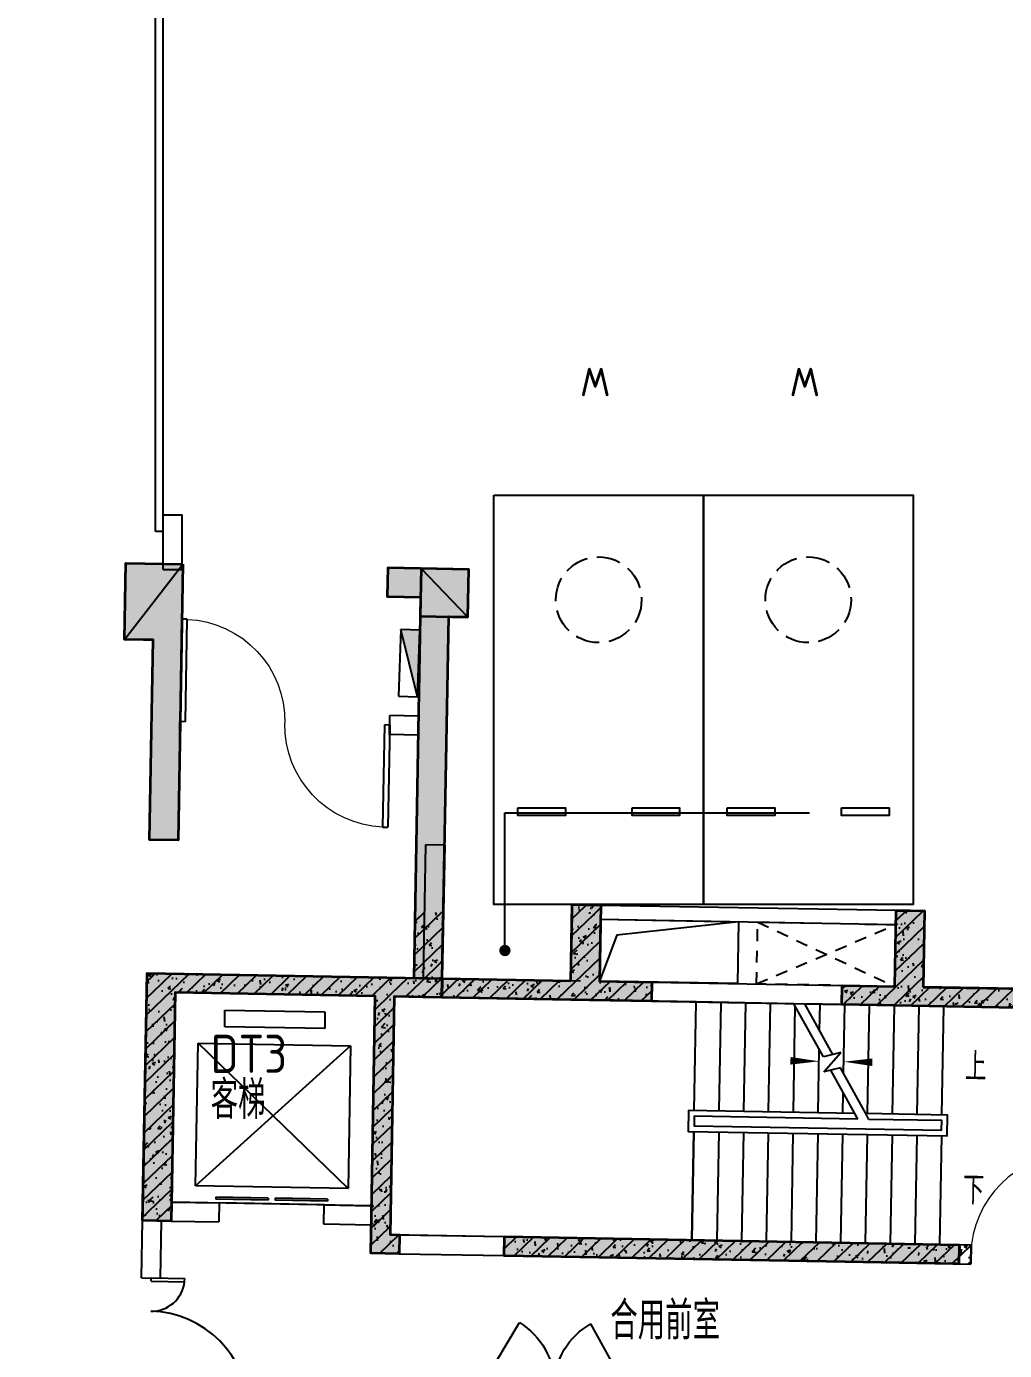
# Model space of a CAD drawing. Extents: x 512858 to 514372, y -232486 to -231710.
# Drawn here: x 512909.38 to 512919.64, y -232112.37 to -232098.47 of the extents above; entities that cross this region are included whole.
import ezdxf
from ezdxf.enums import TextEntityAlignment as Align

# ---------------------------------------------------------------- set-up
doc = ezdxf.new("R2010")
doc.units = 0
doc.header["$LTSCALE"] = 1000
for name, pattern in [('1#HXT-B1$0$CACHE2', [0.1875, 0.125, -0.0625]), ('B1F_车位$0$__DASH', [0.35, 0.25, -0.1]), ('B1F_车位$0$DASH', [0.35, 0.25, -0.1]), ('DASH', [0.35, 0.25, -0.1])]:
    doc.linetypes.add(name, pattern=pattern)
doc.layers.get('0').update_dxf_attribs({"color": 252})
for name, color, linetype in [('1#HXT-B1$0$A-ANNO-50-SYMB', 252, 'Continuous'), ('1#HXT-B1$0$A-DOOR', 252, 'Continuous'), ('1#HXT-B1$0$A-FIRE-DOOR', 252, 'Continuous'), ('1#HXT-B1$0$A-HOLE-E', 252, 'Continuous'), ('1#HXT-B1$0$A-HOLE-H', 252, '1#HXT-B1$0$CACHE2'), ('1#HXT-B1$0$A-PATT-COLU', 252, 'Continuous'), ('1#HXT-B1$0$A-STAIR', 252, 'Continuous'), ('1#HXT-B1$0$A-STR-CONC-B', 252, 'Continuous'), ('1#HXT-B1$0$A-WALL-S', 252, 'Continuous'), ('_0', 252, 'Continuous'), ('A-ANNO-HATC-PATT', 252, 'Continuous'), ('A-ANNO-NOTE', 252, 'Continuous'), ('A-COLU-CONC', 252, 'Continuous'), ('A-DOOR-FIRE', 252, 'Continuous'), ('A-WALL-BLOK', 252, 'Continuous'), ('AA-WALL', 252, 'Continuous'), ('B1F_车位$0$A-PARK-W', 252, 'Continuous'), ('B1F_车位$0$AD-微型车位', 252, 'B1F_车位$0$DASH'), ('建-房间名称', 252, 'Continuous'), ('风井', 252, 'Continuous')]:
    doc.layers.add(name, color=color, linetype=linetype)
for name, color, linetype, lineweight in [('P-FIRE-FH', 252, 'Continuous', 25), ('s-colu-cons', 252, 'Continuous', 35), ('S-COLU-HATC', 252, 'Continuous', 25), ('S-WALL', 252, 'Continuous', 35), ('S-WALL-HATC', 252, 'Continuous', 25)]:
    doc.layers.add(name, color=color, linetype=linetype, lineweight=lineweight)
doc.styles.add('1#HXT-B1$0$_TCH_DIM', font='ROMAND', dxfattribs={"width": 0.75, "bigfont": 'HZFS'})
doc.styles.add('B1F_车位$0$CADReader_TextStyle', font='tssdeng.shx', dxfattribs={"height": 0.2, "bigfont": 'gbcbig.shx'})
doc.styles.add('邻里中心-雨水$0$STANDARD', font='GBENOR', dxfattribs={"bigfont": 'GBCBIG'})
pattern_1 = [(45, (0, 0), (-88.38834764831844, 88.38834764831844), []), (50, (0, 0), (358.6300913003767, -31.37606749129755), [37.5, -412.5]), (355, (0, 0), (-69.3756668065, 376.0960668500059), [30, -330]), (100.4514, (29.88584, -2.61467), (289.2546908570108, 344.7197710304768), [31.870095, -350.571056]), (46.1842, (0, 100), (533.6205243128222, -82.75950716450905), [56.25, -618.75]), (96.63560000000001, (44.4683725, 93.1033465), (467.3313527743517, 487.0589354502209), [47.805144, -525.8565]), (351.1842, (0, 100), (467.3309725668136, 487.0593004626623), [45, -495]), (21, (50, 75), (298.4535260592309, -201.3094453326694), [37.5, -412.5]), (325.9999999999999, (50, 75), (121.6576659607912, 362.5750225234264), [30, -330]), (71.4514, (74.8711165, 58.224197), (420.111314290745, 161.2652483549762), [31.870095, -350.571056]), (37.5, (0, 0), (6.079927658645312, 166.4469269156558), [0, -326, 0, -335, 0, -331.25]), (7.5, (0, 0), (131.5347687210743, 197.2058559411801), [0, -191, 0, -318.5, 0, -126.25]), (-32.5, (-111.5, 0), (266.9112180862045, -11.27743586718988), [0, -125, 0, -390, 0, -517.5]), (-42.50000000000001, (-161.5, 0), (291.5930846711931, 50.05249116615887), [0, -162.5, 0, -259, 0, -367.5])]

# ---------------------------------------------------------------- blocks, each defined once
blk = doc.blocks.new('A$C1C124BEE')
at = {"layer": 'S-WALL-HATC', "linetype": 'ByBlock'}
h = blk.add_hatch(color=256, dxfattribs=at)
h.dxf.hatch_style = 1
edge = h.paths.add_edge_path()
edge.add_line((-500.0237422719365, 4499.989590971149), (-500.0237422719365, 4499.999823057209))
edge.add_line((41049.99502414302, -2699.998694710084), (41049.99502414302, -2699.998885000474))
h.paths.add_polyline_path([(27749.96263950691, -5100.065193449205), (34149.98966924614, -5099.986356165027), (34149.99646506761, -4899.98635636596), (31249.99646707322, -4900.02867749182), (31249.99768022867, -4399.996621151398), (30949.99768022867, -4399.996621151398), (30949.99681364128, -4900.050449317845), (28049.96263950691, -4899.970984425803), (28049.96263950726, -1700.075359644601), (27749.96263950726, -1700.075359644776)])
h = blk.add_hatch(color=256, dxfattribs=at)
h.dxf.hatch_style = 1
h.paths.add_polyline_path([(31249.97015318263, 4499.989590971091), (31249.97015318263, 1600.044441057194), (30949.97015318228, 1600.044441057194), (30949.97015318228, 3699.989591005549), (30849.9701532257, 3699.989591016958), (30649.97015322547, 3699.989591016958), (30649.9701532257, 4499.989590971265)], flags=17)
h = blk.add_hatch(color=256, dxfattribs=at)
h.dxf.hatch_style = 1
h.paths.add_polyline_path([(34250.02198682376, 4499.999823057151), (33400.02198682342, 4499.999823057326), (33400.02198682342, 4199.999823057326), (33750.02198682376, 4199.999823057151), (33750.02198682353, 199.9999999998254), (34050.02198682376, 199.9999999998254), (34050.02198682342, 3999.999823057151), (34250.02198682366, 3999.999823056976)])
h = blk.add_hatch(color=256, dxfattribs=at)
h.dxf.hatch_style = 1
h.paths.add_polyline_path([(35399.99498600035, 200.0014608726487), (35399.9949860007, 1000.000742806995), (35699.99498600035, 1000.000742807169), (35699.9949860007, 200.0014270812389), (36249.99375831138, 200.001334155153), (36249.99375831173, 0.0013341551530175), (34049.99445977727, 0.0015833664801903), (34049.99445977727, 200.0015833666548)])
h = blk.add_hatch(color=256, dxfattribs=at)
h.dxf.hatch_style = 1
h.paths.add_polyline_path([(39099.99681059597, 200.0008695228607), (40450.02198682376, 199.9999999996508), (40450.02198682342, 0), (38249.99375831138, 0.0009962412295863), (38249.99375831173, 200.000996241055), (38799.99681059562, 200.0009033142705), (38799.99681059597, 1000.000742806995), (39099.99681059597, 1000.000742806995)])
h = blk.add_hatch(color=256, dxfattribs=at)
h.dxf.hatch_style = 1
h.paths.add_polyline_path([(33649.98980214307, -2699.998885000241), (33649.98980214342, -2499.998885000299), (33549.99771314336, -2499.998885000299), (33549.99771314302, 0), (34049.9944597776, -1.74623e-10), (34049.9944597776, 199.9999999998254), (30949.99771314336, 200), (30949.99771314301, -2400.014044000243), (31249.99771314301, -2400.014044000243), (31249.99771314301, 0), (33349.99771314336, -1.74623e-10), (33349.99771314336, -2699.998885000299)])
h = blk.add_hatch(color=256, dxfattribs=at)
h.dxf.hatch_style = 1
h.paths.add_polyline_path([(39524.98677622713, -2699.998911077797), (39524.98677622678, -2499.998911077797), (34749.99771314336, -2499.998911077797), (34749.99771314336, -2699.998911077797)])
at = {"layer": 'S-WALL', "linetype": 'ByBlock', "lineweight": 35}
for points in [[(31249.97015318263, 4499.989590971091), (31249.97015318263, 1600.044441057194), (30949.97015318228, 1600.044441057194), (30949.97015318228, 3699.989591005549), (30849.9701532257, 3699.989591016958), (30649.97015322547, 3699.989591016958), (30649.9701532257, 4499.989590971265), (30649.9701532257, 4499.989590971265), (30649.9701532257, 4499.989590971265), (31249.97015318263, 4499.989590971091)], [(34250.02198682376, 4499.999823057151), (33400.02198682342, 4499.999823057326), (33400.02198682342, 4199.999823057326), (33750.02198682376, 4199.999823057151), (33750.02198682353, 199.9999999998254), (34050.02198682376, 199.9999999998254), (34050.02198682342, 3999.999823057151), (34250.02198682366, 3999.999823056976), (34250.02198682376, 4499.999823057151)]]:
    blk.add_lwpolyline(points, dxfattribs=at)
at = {"layer": 'S-WALL', "linetype": 'ByBlock'}
for points in [[(35399.99498600035, 200.0014608726487), (35399.9949860007, 1000.000742806995), (35699.99498600035, 1000.000742807169), (35699.9949860007, 200.0014270812389), (36249.99375831138, 200.001334155153), (36249.99375831173, 0.0013341551530175), (34049.99445977727, 0.0015833664801903), (34049.99445977727, 200.0015833666548), (34049.99445977727, 200.0015833666548), (34049.99445977727, 200.0015833666548)], [(39099.99681059597, 200.0008695228607), (40450.02198682376, 199.9999999996508), (40450.02198682342, 0), (38249.99375831138, 0.0009962412295863), (38249.99375831173, 200.000996241055), (38799.99681059562, 200.0009033142705), (38799.99681059597, 1000.000742806995), (39099.99681059597, 1000.000742806995)]]:
    blk.add_lwpolyline(points, close=True, dxfattribs=at)
at = {"layer": 'S-WALL', "linetype": 'ByBlock', "lineweight": 35}
for points in [[(34049.9944597776, 199.9999999998254), (34049.9944597776, -1.74623e-10), (33549.99771314302, 0), (33549.99771314336, -2499.998885000299), (33649.98980214342, -2499.998885000299), (33649.98980214307, -2699.998885000299), (33349.99771314336, -2699.998885000299), (33349.99771314336, -1.74623e-10), (31249.99771314301, 0), (31249.99771314301, -2400.014044000243), (30949.99771314301, -2400.014044000243), (30949.99771314336, 200)], [(34749.99771314336, -2499.998885000299), (39524.98677622678, -2499.998885000125), (39524.98677622713, -2699.998885000299), (34749.99771314302, -2699.998885000474)]]:
    blk.add_lwpolyline(points, close=True, dxfattribs=at)
blk = doc.blocks.new('1#HXT-B1$0$$DorLib2D$00000127')
at = {"color": 0}
for points in [[(-0.5333333333328483, 0.7948983154366971), (-0.5333333333328483, 0.690405644187237)], [(-0.0333333333328483, 0.7948983154366971), (-0.5333333333328483, 0.7948983154366971)], [(-0.0333333333328483, 0.7948983154366971), (-0.0333333333328483, 0.690405644187237)], [(0.5333333333328483, 0.7948983154366971), (0.0333333333328483, 0.7948983154366971)], [(0.0333333333328483, 0.7948983154366971), (0.0333333333328483, 0.690405644187237)], [(0.5333333333328483, 0.7948983154366971), (0.5333333333328483, 0.690405644187237)], [(-0.0333333333328483, 0.690405644187237), (-0.5333333333328483, 0.690405644187237)], [(0.5333333333328483, 0.690405644187237), (0.0333333333328483, 0.690405644187237)], [(0.5, 0.4999999999999858), (-0.5, 0.4999999999999858)]]:
    blk.add_lwpolyline(points, dxfattribs=at)
blk = doc.blocks.new('1#HXT-B1$0$$DorLib2D$00000001')
for p, q in [((0.45, 0.9750000000000001), (0.5000000000000002, 0.9750000000000001)), ((0.45, 0), (0.45, 0.9750000000000001)), ((0.5, 0), (0.5, 0.9750000000000001)), ((0.5, 0), (0.45, 0))]:
    blk.add_line(p, q)
at = {"lineweight": 13}
blk.add_arc((0.475, 0), 0.975, 91.4692835813538, 180, dxfattribs=at)
blk = doc.blocks.new('1#HXT-B1$0$$DorLib2D$00000231')
at = {"color": 0}
for p, q in [((-0.4999999999999947, 7.1e-15), (-0.2500000000000284, 0.4330127018921708)), ((0.5000000000000053, 7.1e-15), (0.250000000000032, 0.4330127018921708))]:
    blk.add_line(p, q, dxfattribs=at)
for centre, radius, start, end in [((-0.4999999999996803, 3.055e-13), 0.499999999999681, 0, 59.99999999996344), ((0.5000000000000426, -2.49e-14), 0.4999999999999835, 120.0000000000366, 180)]:
    blk.add_arc(centre, radius, start, end, dxfattribs=at)
blk = doc.blocks.new('1#HXT-B1$0$$DorLib2D$00000225')
at = {"color": 0}
for p, q in [((0.4750000000000032, -0.0014478852985498), (0.4750000000000032, 0.7521225008925327)), ((0.4750000000000032, 0.7521225008925327), (0.5000000000000036, 0.7521225008925363)), ((0.5000000000000036, -0.0014478852985498), (0.5000000000000036, 0.7521225008925363)), ((-0.4999999999999982, -3.6e-15), (-0.5, 0.252035990386009)), ((-0.4750000000000014, 0.252035990386009), (-0.5, 0.252035990386009)), ((-0.4749999999999996, -3.6e-15), (-0.4750000000000014, 0.252035990386009)), ((-0.4749999999999996, -3.6e-15), (-0.4999999999999947, -3.6e-15)), ((0.4750000000000032, -0.0014478852985498), (0.4999999999999929, -0.0014478852985498))]:
    blk.add_line(p, q, dxfattribs=at)
for centre, radius, start, end in [((0.5046168020419071, -0.0019208093578129), 0.7546247204382253, 92.24926861260724, 179.7237749158362), ((-0.5007908120542499, 0.0025725639174823), 0.2507930763238999, 359.7898704778746, 84.09743784757413)]:
    blk.add_arc(centre, radius, start, end, dxfattribs=at)
blk = doc.blocks.new('1#HXT-B1')
at = {"layer": '1#HXT-B1$0$A-PATT-COLU'}
h = blk.add_hatch(dxfattribs=at)
h.set_pattern_fill('钢筋混凝土', color=256, scale=50, style=0)
h.set_pattern_definition(pattern_1)
h.paths.add_polyline_path([(-116556.9783406487, -998470.9151488414), (-116856.9783406487, -998470.9151488418), (-116856.9783406486, -998570.915148841), (-116706.9783406486, -998570.9151488408), (-116556.9783406486, -998570.9151488406)], flags=17)
h = blk.add_hatch(dxfattribs=at)
h.set_pattern_fill('钢筋混凝土', color=256, scale=50, style=0)
h.set_pattern_definition(pattern_1)
h.paths.add_polyline_path([(-113156.9722364807, -998470.9151488416), (-113456.9722364807, -998470.9151488414), (-113456.9722364808, -998570.9151488406), (-113306.9722364808, -998570.9151488408), (-113156.9722364808, -998570.915148841)], flags=17)
h = blk.add_hatch(dxfattribs=at)
h.set_pattern_fill('钢筋混凝土', color=256, scale=50, style=0)
h.set_pattern_definition(pattern_1)
h.paths.add_polyline_path([(-118206.9752885646, -998570.915148837), (-118506.9752885646, -998570.915148837), (-118506.9752885647, -999270.9138412256), (-118373.6419552314, -999337.5805078922), (-118206.9752885647, -999270.9138412256)], flags=17)
h = blk.add_hatch(dxfattribs=at)
h.set_pattern_fill('钢筋混凝土', color=256, scale=50, style=0)
h.set_pattern_definition(pattern_1)
h.paths.add_polyline_path([(-116706.9783406486, -998570.9151488408), (-116856.9783406486, -998570.9151488408), (-116856.9783406487, -999270.9138412256), (-116690.311673982, -999337.5805078922), (-116556.9783406487, -999270.9138412256), (-116556.9783406486, -998570.9151488408)], flags=17)
h = blk.add_hatch(dxfattribs=at)
h.set_pattern_fill('钢筋混凝土', color=256, scale=50, style=0)
h.set_pattern_definition(pattern_1)
h.paths.add_polyline_path([(-113306.9722364808, -998570.9151488408), (-113456.9722364808, -998570.9151488408), (-113456.9722364807, -999270.9138412256), (-113323.6389031474, -999337.5805078922), (-113156.9722364807, -999270.9138412256), (-113156.9722364808, -998570.9151488408)], flags=17)
h = blk.add_hatch(dxfattribs=at)
h.set_pattern_fill('钢筋混凝土', color=256, scale=50, style=0)
h.set_pattern_definition(pattern_1)
h.paths.add_polyline_path([(-121156.9727387243, -999370.9138412256), (-121006.9727387243, -999470.9138412256), (-118906.9750723604, -999470.9138412256), (-118806.9750723604, -999404.2471745588), (-118806.9750723604, -999270.9138412256), (-121306.9727387243, -999270.9138412256)], flags=17)
h = blk.add_hatch(dxfattribs=at)
h.set_pattern_fill('钢筋混凝土', color=256, scale=50, style=0)
h.set_pattern_definition(pattern_1)
h.paths.add_polyline_path([(-121156.9727387243, -999370.9138412256), (-121306.9727387243, -999270.9138412256), (-121306.9727387242, -1001770.913841226), (-121156.9727387242, -1001770.913841226), (-121006.9727387242, -1001770.913841226), (-121006.9727387243, -999470.9138412256)], flags=17)
h = blk.add_hatch(dxfattribs=at)
h.set_pattern_fill('钢筋混凝土', color=256, scale=50, style=0)
h.set_pattern_definition(pattern_1)
h.paths.add_polyline_path([(-118806.9750723604, -999404.2471745588), (-118706.9750723604, -999470.9138412256), (-118406.9752885647, -999470.9138412256), (-118373.6419552314, -999337.5805078922), (-118506.9752885647, -999270.9138412256), (-118806.9750723604, -999270.9138412256)], flags=17)
h = blk.add_hatch(dxfattribs=at)
h.set_pattern_fill('钢筋混凝土', color=256, scale=50, style=0)
h.set_pattern_definition(pattern_1)
h.paths.add_polyline_path([(-118373.6419552314, -999337.5805078922), (-118406.9752885647, -999470.9138412256), (-116656.9783406487, -999470.9138412256), (-116690.311673982, -999337.5805078922), (-116856.9783406487, -999270.9138412256), (-118206.9752885647, -999270.9138412256)], flags=17)
h = blk.add_hatch(dxfattribs=at)
h.set_pattern_fill('钢筋混凝土', color=256, scale=50, style=0)
h.set_pattern_definition(pattern_1)
h.paths.add_polyline_path([(-116690.311673982, -999337.5805078922), (-116656.9783406487, -999470.9138412256), (-116006.9752883645, -999470.9138412256), (-116006.9752883645, -999270.9138412256), (-116556.9783406487, -999270.9138412256)], flags=17)
h = blk.add_hatch(dxfattribs=at)
h.set_pattern_fill('钢筋混凝土', color=256, scale=50, style=0)
h.set_pattern_definition(pattern_1)
h.paths.add_polyline_path([(-113323.6389031474, -999337.5805078922), (-113456.9722364807, -999270.9138412256), (-114006.9752887649, -999270.9138412256), (-114006.9752887649, -999470.9138412256), (-113356.9722364807, -999470.9138412256)], flags=17)
h = blk.add_hatch(dxfattribs=at)
h.set_pattern_fill('钢筋混凝土', color=256, scale=50, style=0)
h.set_pattern_definition(pattern_1)
h.paths.add_polyline_path([(-111306.975504769, -999404.2471745588), (-111306.975504769, -999270.9138412256), (-113156.9722364807, -999270.9138412256), (-113323.6389031474, -999337.5805078922), (-113356.9722364807, -999470.9138412256), (-111406.975504769, -999470.9138412256)], flags=17)
h = blk.add_hatch(dxfattribs=at)
h.set_pattern_fill('钢筋混凝土', color=256, scale=50, style=0)
h.set_pattern_definition(pattern_1)
h.paths.add_polyline_path([(-118806.9750723604, -999404.2471745588), (-118906.9750723604, -999470.9138412256), (-118906.9750723604, -1001770.913841226), (-118806.9750723604, -1001770.913841226), (-118706.9750723604, -1001770.913841226), (-118706.9750723604, -999470.9138412256)], flags=17)
h = blk.add_hatch(dxfattribs=at)
h.set_pattern_fill('钢筋混凝土', color=256, scale=50, style=0)
h.set_pattern_definition(pattern_1)
h.paths.add_polyline_path([(-121156.9727387242, -1001770.913841226), (-121306.9727387242, -1001770.913841225), (-121306.9727387243, -1001870.913841225), (-121006.9727387243, -1001870.913841226), (-121006.9727387242, -1001770.913841226)], flags=17)
h = blk.add_hatch(dxfattribs=at)
h.set_pattern_fill('钢筋混凝土', color=256, scale=50, style=0)
h.set_pattern_definition(pattern_1)
h.paths.add_polyline_path([(-118806.9750723604, -1001770.913841226), (-118906.9750723604, -1001770.913841226), (-118906.9750723604, -1002170.912752286), (-118806.9750723604, -1002070.912752286), (-118706.9750723604, -1001970.912752286), (-118706.9750723604, -1001770.913841226)], flags=17)
h = blk.add_hatch(dxfattribs=at)
h.set_pattern_fill('钢筋混凝土', color=256, scale=50, style=0)
h.set_pattern_definition(pattern_1)
h.paths.add_polyline_path([(-118806.9750723604, -1002070.912752286), (-118906.9750723604, -1002170.912752286), (-118606.9750723602, -1002170.912752286), (-118606.9750723602, -1001970.912752286), (-118706.9750723604, -1001970.912752286)], flags=17)
h = blk.add_hatch(dxfattribs=at)
h.set_pattern_fill('钢筋混凝土', color=256, scale=50, style=0)
h.set_pattern_definition(pattern_1)
h.paths.add_polyline_path([(-117506.9752885648, -1001970.912752286), (-117506.9752885648, -1002170.912752286), (-112606.9752885647, -1002170.912752286), (-112606.9752885647, -1001970.912752286)], flags=17)
at = {"layer": '1#HXT-B1$0$A-ANNO-50-SYMB'}
for points in [[(-112806.9750723584, -1001370.913841226, 0, 0, 0), (-117121.9750723584, -1001370.913841226, 0, 0, 0), (-117121.9750723584, -1000070.913841226, 0, 0, 0), (-114236.9750723584, -1000070.913841226, 0, 80.00000000000001, 0), (-114536.9750723584, -1000070.913841226, 0, 0, 0)], [(-112806.9750723584, -1000070.913841226, 0, 0, 0), (-113976.9750723584, -1000070.913841226, 0, 80.00000000000001, 0), (-113676.9750723584, -1000070.913841226, 0, 0, 0)]]:
    blk.add_lwpolyline(points, format="xyseb", dxfattribs=at)
at = {"layer": '1#HXT-B1$0$A-HOLE-E'}
blk.add_lwpolyline([(-116556.9783406089, -998620.9151488323), (-115106.9722364326, -998620.9151488323), (-115106.9722364326, -999270.91384123), (-116556.9783406089, -999270.91384123)], close=True, dxfattribs=at)
blk.add_lwpolyline([(-115106.9722364326, -998620.9151488324), (-116381.5826284941, -998783.7054931776), (-116556.9783406089, -999270.91384123)], dxfattribs=at)
at = {"layer": '1#HXT-B1$0$A-HOLE-H'}
blk.add_lwpolyline([(-114906.9752885683, -998620.9151488323), (-113456.9691843919, -998620.9151488323), (-113456.9691843919, -999270.9138412302), (-114906.9752885682, -999270.91384123)], close=True, dxfattribs=at)
for points in [[(-114906.9752885682, -999270.91384123), (-113456.9691843919, -998620.9151488323)], [(-114906.9752885683, -998620.9151488323), (-113456.9691843919, -999270.9138412302)]]:
    blk.add_lwpolyline(points, dxfattribs=at)
at = {"layer": '1#HXT-B1$0$A-STAIR'}
for p, q in [((-115536.9750723584, -999470.9138412256), (-118706.9750723584, -999470.9138412256)), ((-118706.9750723584, -999470.9138412256), (-118706.9750723584, -1001970.913841226)), ((-114511.1202607911, -999470.9138412256), (-115536.9750723584, -999470.9138412256)), ((-115536.9750723584, -1000610.913841226), (-115536.9750723584, -999470.9138412256)), ((-115536.9750723584, -1000610.913841226), (-115536.9750723584, -999470.9138412256)), ((-115276.9750723584, -1000610.913841226), (-115276.9750723584, -999470.9138412256)), ((-115016.9750723584, -1000610.913841226), (-115016.9750723584, -999470.9138412256)), ((-114756.9750723584, -1000610.913841226), (-114756.9750723584, -999470.9138412256)), ((-114191.9156434473, -1000023.792456476), (-114511.1202607911, -999470.9138412256)), ((-112936.9750723584, -999470.9138412256), (-114395.6502069532, -999470.9138412256)), ((-114091.9156434473, -999996.9975372328), (-114395.6502069532, -999470.9138412256)), ((-114236.9750723584, -999745.7472362418), (-114236.9750723584, -999470.9138412256)), ((-113976.9750723584, -1000196.08044621), (-113976.9750723584, -999470.9138412256)), ((-113716.9750723584, -1000610.913841226), (-113716.9750723584, -999470.9138412256)), ((-113456.9750723584, -1000610.913841226), (-113456.9750723584, -999470.9138412256)), ((-113196.9750723584, -1000610.913841226), (-113196.9750723584, -999470.9138412256)), ((-112936.9750723584, -1000610.913841226), (-112936.9750723584, -999470.9138412256)), ((-114496.9750723584, -1000610.913841226), (-114496.9750723584, -999495.4140262738)), ((-120481.9733221331, -999820.9138412254), (-120481.9733221331, -999645.9138412249)), ((-120481.9733221331, -999645.9138412249), (-119431.9744889612, -999645.9138412249)), ((-119431.9744889612, -999645.9138412249), (-119431.9744889612, -999820.9138412252)), ((-119431.9744889612, -999820.9138412252), (-120481.9733221331, -999820.9138412254)), ((-120756.9739055452, -1001495.91384123), (-120756.9739055453, -999995.9138412263)), ((-120756.9739055453, -999995.9138412263), (-119156.9739055419, -999995.9138412263)), ((-119156.9739055419, -999995.9138412263), (-120756.9739055452, -1001495.91384123)), ((-119156.9739055419, -1001495.91384123), (-120756.9739055453, -999995.9138412263)), ((-119156.9739055419, -999995.9138412263), (-119156.9739055419, -1001495.91384123)), ((-114236.9750723584, -1000610.913841226), (-114236.9750723584, -999945.7472362418)), ((-114011.5156568982, -999975.4544257654), (-114191.9156434473, -1000023.792456476)), ((-114184.4078912658, -1000181.499367205), (-114011.5156568982, -999975.4544257654)), ((-114012.0563400158, -1000135.317908233), (-114184.4078912658, -1000181.499367205)), ((-113852.9409539149, -1000610.913841226), (-114112.0563400158, -1000162.112827476)), ((-113737.470900077, -1000610.913841226), (-114012.0563400158, -1000135.317908233)), ((-113976.9750723584, -1000610.913841226), (-113976.9750723584, -1000396.08044621)), ((-113818.2999377636, -1000670.913841226), (-113852.9409539149, -1000610.913841226)), ((-113702.8298839256, -1000670.913841226), (-113737.470900077, -1000610.913841226)), ((-115536.9750723584, -1000830.913841226), (-115536.9750723584, -1001970.913841226)), ((-115536.9750723584, -1001970.913841226), (-115536.9750723584, -1000830.913841226)), ((-115276.9750723584, -1000830.913841226), (-115276.9750723584, -1001970.913841226)), ((-115016.9750723584, -1000830.913841226), (-115016.9750723584, -1001970.913841226)), ((-114756.9750723584, -1000830.913841226), (-114756.9750723584, -1001970.913841226)), ((-114496.9750723584, -1000830.913841226), (-114496.9750723584, -1001970.913841226)), ((-114236.9750723584, -1000830.913841226), (-114236.9750723584, -1001970.913841226)), ((-113976.9750723584, -1000830.913841226), (-113976.9750723584, -1001970.913841226)), ((-113716.9750723584, -1000830.913841226), (-113716.9750723584, -1001970.913841226)), ((-113456.9750723584, -1000830.913841226), (-113456.9750723584, -1001970.913841226)), ((-113196.9750723584, -1000830.913841226), (-113196.9750723584, -1001970.913841226)), ((-112936.9750723584, -1000830.913841226), (-112936.9750723584, -1001970.913841226)), ((-119156.9739055419, -1001495.91384123), (-120756.9739055452, -1001495.91384123)), ((-118706.9750723584, -1001970.913841226), (-115536.9750723584, -1001970.913841226)), ((-115536.9750723584, -1001970.913841226), (-112936.9750723584, -1001970.913841226))]:
    blk.add_line(p, q, dxfattribs=at)
for points in [[(-113852.9409539149, -1000610.913841226), (-115596.9750723584, -1000610.913841226), (-115596.9750723584, -1000830.913841226), (-112876.9750723584, -1000830.913841226), (-112876.9750723584, -1000610.913841226), (-113737.470900077, -1000610.913841226)], [(-113818.2999377636, -1000670.913841226), (-115536.9750723584, -1000670.913841226), (-115536.9750723584, -1000770.913841226), (-112936.9750723584, -1000770.913841226), (-112936.9750723584, -1000670.913841226), (-113702.8298839256, -1000670.913841226)]]:
    blk.add_lwpolyline(points, dxfattribs=at)
at = {"layer": '1#HXT-B1$0$A-STR-CONC-B'}
for p, q in [((-116856.9783406487, -998470.9151488418), (-116856.9783406486, -998570.915148841)), ((-116556.9783406487, -998470.9151488414), (-116856.9783406487, -998470.9151488418)), ((-116556.9783406487, -998470.9151488414), (-116556.9783406486, -998570.9151488406)), ((-113456.9722364807, -998470.9151488414), (-113456.9722364808, -998570.9151488406)), ((-113156.9722364807, -998470.9151488416), (-113456.9722364807, -998470.9151488414)), ((-113156.9722364807, -998470.9151488416), (-113156.9722364808, -998570.915148841)), ((-118506.9752885646, -998570.915148837), (-118506.9752885647, -999270.9138412256)), ((-118206.9752885646, -998570.915148837), (-118206.9752885647, -999270.9138412256)), ((-116856.9783406486, -998570.9151488408), (-116856.9783406487, -999270.9138412256)), ((-116556.9783406486, -998570.9151488408), (-116556.9783406487, -999270.9138412256)), ((-113456.9722364808, -998570.9151488408), (-113456.9722364807, -999270.9138412256)), ((-113156.9722364808, -998570.9151488408), (-113156.9722364807, -999270.9138412256)), ((-121306.9727387243, -999270.9138412256), (-118806.9750723604, -999270.9138412256)), ((-121306.9727387243, -999270.9138412256), (-121306.9727387242, -1001770.913841226)), ((-118806.9750723604, -999270.9138412256), (-118506.9752885647, -999270.9138412256)), ((-118206.9752885647, -999270.9138412256), (-116856.9783406487, -999270.9138412256)), ((-116556.9783406487, -999270.9138412256), (-116006.9752883645, -999270.9138412256)), ((-116006.9752883645, -999270.9138412256), (-116006.9752883645, -999470.9138412256)), ((-113456.9722364807, -999270.9138412256), (-114006.9752887649, -999270.9138412256)), ((-114006.9752887649, -999470.9138412256), (-114006.9752887649, -999270.9138412256)), ((-111306.975504769, -999270.9138412256), (-113156.9722364807, -999270.9138412256)), ((-121006.9727387243, -999470.9138412256), (-118906.9750723604, -999470.9138412256)), ((-121006.9727387243, -999470.9138412256), (-121006.9727387242, -1001770.913841226)), ((-118906.9750723604, -999470.9138412256), (-118906.9750723604, -1001770.913841226)), ((-118706.9750723604, -999470.9138412256), (-118706.9750723604, -1001770.913841226)), ((-118706.9750723604, -999470.9138412256), (-118406.9752885647, -999470.9138412256)), ((-118406.9752885647, -999470.9138412256), (-116656.9783406487, -999470.9138412256)), ((-116656.9783406487, -999470.9138412256), (-116006.9752883645, -999470.9138412256)), ((-113356.9722364807, -999470.9138412256), (-114006.9752887649, -999470.9138412256)), ((-111406.975504769, -999470.9138412256), (-113356.9722364807, -999470.9138412256)), ((-121306.9727387242, -1001770.913841225), (-121306.9727387243, -1001870.913841225)), ((-121006.9727387242, -1001770.913841226), (-121006.9727387243, -1001870.913841226)), ((-118906.9750723604, -1001770.913841226), (-118906.9750723604, -1002170.912752286)), ((-118706.9750723604, -1001770.913841226), (-118706.9750723604, -1001970.912752286)), ((-121006.9727387243, -1001870.913841226), (-121306.9727387243, -1001870.913841225)), ((-118706.9750723604, -1001970.912752286), (-118606.9750723602, -1001970.912752286)), ((-118606.9750723602, -1001970.912752286), (-118606.9750723602, -1002170.912752286)), ((-117506.9752885648, -1001970.912752286), (-112606.9752885647, -1001970.912752286)), ((-117506.9752885648, -1001970.912752286), (-117506.9752885648, -1002170.912752286)), ((-112606.9752885647, -1001970.912752286), (-112606.9752885647, -1002170.912752286)), ((-118906.9750723604, -1002170.912752286), (-118606.9750723602, -1002170.912752286)), ((-117506.9752885648, -1002170.912752286), (-112606.9752885647, -1002170.912752286))]:
    blk.add_line(p, q, dxfattribs=at)
at = {"layer": '1#HXT-B1$0$A-WALL-S'}
for p, q in [((-116556.9783406487, -998470.9151488408), (-113456.9722364807, -998470.9151488408)), ((-116556.9783406486, -998620.9151488408), (-113456.9722364808, -998620.9151488408)), ((-116006.9752883645, -999270.9138412256), (-114006.9752887649, -999270.9138412256)), ((-116006.9752883645, -999470.9138412256), (-114006.9752887649, -999470.9138412256)), ((-121006.9727387242, -1001670.913841226), (-120506.9739055436, -1001670.913841226)), ((-119406.9739055436, -1001670.913841226), (-118906.9750723604, -1001670.913841226)), ((-121306.9695135263, -1002470.913841225), (-121306.9695135263, -1001870.913841226)), ((-121306.9695135263, -1001870.913841226), (-121106.9695135263, -1001870.913841226)), ((-121106.9695135263, -1002470.913841225), (-121106.9695135263, -1001870.913841226)), ((-121006.9727387243, -1001870.913841226), (-120506.9739055436, -1001870.913841226)), ((-119406.9739055436, -1001870.913841226), (-118906.9750723604, -1001870.913841226)), ((-118606.9750723602, -1001970.912752286), (-117506.9752885648, -1001970.912752286)), ((-118606.9750723602, -1002170.912752286), (-117506.9752885648, -1002170.912752286))]:
    blk.add_line(p, q, dxfattribs=at)
for points in [[(-120506.9739055436, -1001670.913841226), (-120506.9739055436, -1001870.913841226)], [(-119406.9739055436, -1001670.913841226), (-119406.9739055436, -1001870.913841226)], [(-112606.9752885647, -1002170.912752286), (-112606.9752885647, -1001970.912752286)], [(-121306.9695135263, -1002470.913841225), (-121106.9695135263, -1002470.913841225)]]:
    blk.add_lwpolyline(points, dxfattribs=at)
at = {"layer": '1#HXT-B1$0$A-DOOR', "xscale": 1100, "yscale": 200, "zscale": 200}
blk.add_blockref('1#HXT-B1$0$$DorLib2D$00000127', (-119956.9739055436, -1001770.913841226), dxfattribs=at)
at = {"layer": '1#HXT-B1$0$A-DOOR', "xscale": 1500, "yscale": -1500, "zscale": 100, "rotation": 180.0000000000008}
blk.add_blockref('1#HXT-B1$0$$DorLib2D$00000231', (-116956.9755047597, -1003520.916373809), dxfattribs=at)
at = {"layer": '1#HXT-B1$0$A-FIRE-DOOR', "zscale": 200}
for name, p, xscale, yscale, rotation in [('1#HXT-B1$0$$DorLib2D$00000001', (-112056.9752885647, -1002070.912752286), -1100, -1100, 180), ('1#HXT-B1$0$$DorLib2D$00000225', (-121206.9695135262, -1003170.913841225), -1400, -1400, 90.00000000000334)]:
    blk.add_blockref(name, p, dxfattribs=dict(at, xscale=xscale, yscale=yscale, rotation=rotation))
at = {"layer": '1#HXT-B1$0$A-ANNO-50-SYMB', "color": 212, "style": '1#HXT-B1$0$_TCH_DIM', "width": 0.75}
for s, p in [('上', (-112701.9750723584, -1000245.913841226)), ('下', (-112701.9750723584, -1001545.913841226))]:
    blk.add_text(s, height=297.6377952755905, dxfattribs=at).set_placement(p)
blk = doc.blocks.new('$TwtSys$00000434')
for p, q in [((-0.5, 0.5), (-0.5, -0.5)), ((-0.5, -0.5), (0.5, 0.5)), ((0.5, 0.5), (-0.5, 0.5)), ((0.5, -0.5), (0.5, 0.5)), ((-0.5, -0.5), (0.5, -0.5))]:
    blk.add_line(p, q)
blk.add_solid([(0.5, -0.5), (0.5, 0.5), (-0.5, -0.5)])
blk = doc.blocks.new('A$C3CF8769D')
at = {"layer": 'P-FIRE-FH', "xscale": 699.9999999999999, "yscale": 200, "zscale": 699.9999999999999, "rotation": 87.9470643872247}
blk.add_blockref('$TwtSys$00000434', (44843.16754467192, -38658.37991158612), dxfattribs=at)
blk = doc.blocks.new('A$C5B776904')
at = {"layer": 'S-COLU-HATC'}
blk.add_hatch(color=256, dxfattribs=at).paths.add_polyline_path([(45557.61859412957, -38272.47273262951), (45566.57542830147, -37772.55296394497), (45066.65565961692, -37763.59612977307), (45057.69882544503, -38263.51589845761)])
at = {"linetype": 'ByBlock'}
for p, q in [((41952.9274641932, -38507.96941459296), (42567.16334079067, -37718.84693501494)), ((45557.61859412957, -38272.47273262951), (45066.6472352799, -37764.06632856384))]:
    blk.add_line(p, q, dxfattribs=at)
at = {"layer": 's-colu-cons'}
blk.add_lwpolyline([(45557.61859412957, -38272.47273262951), (45566.57542830147, -37772.55296394497), (45066.65565961692, -37763.59612977307), (45057.69882544503, -38263.51589845761)], close=True, dxfattribs=at)
blk = doc.blocks.new('B1F_车位$0$A$C7DEF2C06')
at = {"layer": 'B1F_车位$0$A-PARK-W', "ltscale": 1000}
for points in [[(-1100.000007629395, 4300), (1099.999992370605, 4300), (1099.999992370605, 0), (-1100.000007629395, 0)], [(-850.0000152587891, 1013.545161247253), (-350.0000076293945, 1013.545161247253), (-350.0000076293945, 933.5451612472534), (-850.0000076293945, 933.5451622009277)], [(349.9999923706055, 1013.545162200928), (849.9999923706055, 1013.545162200928), (849.9999923706055, 933.5451622009277), (349.9999923706055, 933.5451612472534)]]:
    blk.add_lwpolyline(points, close=True, dxfattribs=at)
at = {"layer": 'B1F_车位$0$A-PARK-W', "linetype": 'B1F_车位$0$__DASH'}
blk.add_circle((-7.6293945312e-06, 3200), 449.9999999999999, dxfattribs=at)
at = {"layer": 'B1F_车位$0$A-PARK-W', "style": 'B1F_车位$0$CADReader_TextStyle'}
blk.add_text('W', height=299.9999999999999, rotation=180, dxfattribs=at).set_placement((123.4111938476562, 5727.089138031006), align=Align.BOTTOM_LEFT)
blk = doc.blocks.new('B1F_车位$0$微型车停车位')
at = {"layer": 'B1F_车位$0$A-PARK-W', "ltscale": 1000, "extrusion": (2.154753655893724e-06, 3.684343053156277e-06, -0.9999999999908914), "rotation": 179.999998871306}
blk.add_blockref('B1F_车位$0$A$C7DEF2C06', (-0.0002601499170256, 4299.998865311438), dxfattribs=at)
blk = doc.blocks.new('$DorLib2D$00000126')
at = {"color": 0, "linetype": 'Continuous'}
for p, q in [((-0.5319999999956053, 0.5), (-0.5319999999956053, 0.900000000000091)), ((0.5320000000047003, 0.900000000000091), (0.5320000000047003, 0.5000000000002274))]:
    blk.add_line(p, q, dxfattribs=at)
at = {"color": 0, "linetype": 'DASH'}
for p, q in [((-0.5319999999956053, 0.900000000000091), (0.5320000000047003, 0.900000000000091)), ((-0.5319999999956053, 0.5), (0.5320000000047003, 0.5000000000002274))]:
    blk.add_line(p, q, dxfattribs=at)
blk = doc.blocks.new('$DorLib2D$00000001')
for p, q in [((0.45, 0.9750000000000001), (0.5000000000000002, 0.9750000000000001)), ((0.45, 0), (0.45, 0.9750000000000001)), ((0.5, 0), (0.5, 0.9750000000000001)), ((0.5, 0), (0.45, 0))]:
    blk.add_line(p, q)
at = {"lineweight": 13}
blk.add_arc((0.475, 0), 0.975, 91.4692835813538, 180, dxfattribs=at)

msp = doc.modelspace()

# ---------------------------------------------------------------- hatches: boundary and pattern name
at = {"layer": 'A-ANNO-HATC-PATT'}
msp.add_hatch(color=252, dxfattribs=at).paths.add_polyline_path([(512913.5185858847, -232104.1621249557), (512913.5096290506, -232104.6620447244), (512914.0095488192, -232104.6710015585), (512914.0185056534, -232104.1710817899)], flags=17)
at = {"layer": 'A-ANNO-NOTE'}
msp.add_hatch(color=252, dxfattribs=at).paths.add_polyline_path([(512914.4594934147, -232108.1734744413, 0.9999999999999999), (512914.3394934147, -232108.1734744413, 0.9999999999999999)], flags=17)

# ---------------------------------------------------------------- linework, layer by layer
at = {"layer": 'A-ANNO-NOTE', "color": 252}
for p, q in [((512914.3994934147, -232106.7279251727), (512917.5970371623, -232106.7279251727)), ((512914.3994934147, -232108.1734744413), (512914.3994934147, -232106.7279251727))]:
    msp.add_line(p, q, dxfattribs=at)
at = {"layer": 'A-COLU-CONC', "color": 252}
msp.add_lwpolyline([(512913.5096290506, -232104.6620447244), (512914.0095488192, -232104.6710015585), (512914.0185056534, -232104.1710817899), (512913.5185858847, -232104.1621249557)], close=True, dxfattribs=at)
at = {"layer": 'A-WALL-BLOK', "color": 252}
for p, q in [((512910.8120932356, -232104.1729873891), (512910.8120932356, -232103.5985288207)), ((512911.0120932356, -232104.1729873891), (512911.0120932356, -232103.5985288207)), ((512910.8120932356, -232104.1729873891), (512911.0120932356, -232104.1729873891)), ((512910.9881454928, -232105.8663768376), (512910.9917282265, -232105.6664089301)), ((512913.4913792041, -232105.7111940352), (512913.1913752087, -232105.7058190006)), ((512913.4877964705, -232105.9111619427), (512913.4913792041, -232105.7111940352)), ((512913.4877964705, -232105.9111619427), (512913.187792475, -232105.9057869081)), ((512913.5671803572, -232107.0627673471), (512913.5418780844, -232108.4625571476)), ((512913.7671476919, -232107.0663819098), (512913.5671803572, -232107.0627673471)), ((512913.7671476919, -232107.0663819098), (512913.741845419, -232108.4661717103)), ((512913.741845419, -232108.4661717103), (512913.5418780844, -232108.4625571476))]:
    msp.add_line(p, q, dxfattribs=at)
for points in [[(512910.8120932356, -232103.5985288207), (512911.0120932356, -232103.5985288207)], [(512910.9881454928, -232105.8663768376), (512910.9917282265, -232105.6664089301)], [(512913.187792475, -232105.9057869081), (512913.1913752087, -232105.7058190006)]]:
    msp.add_lwpolyline(points, dxfattribs=at)
at = {"layer": 'AA-WALL', "color": 252}
msp.add_line((512913.1417372678, -232108.4555422631), (512915.1914046819, -232108.4922651882), dxfattribs=at)
msp.add_lwpolyline([(512910.9388916647, -232108.616101291), (512913.0385546939, -232108.6537199545), (512912.999148341, -232110.8533670435), (512910.8994853126, -232110.8157483398)], close=True, dxfattribs=at)
msp.add_lwpolyline([(512910.9388916647, -232108.616101291), (512913.0385546939, -232108.6537199545), (512912.999148341, -232110.8533670435), (512910.8994853126, -232110.8157483398)], close=True, dxfattribs=at)

# ---------------------------------------------------------------- block references
at = {"layer": '_0', "color": 252, "xscale": 0.001, "yscale": 0.001, "zscale": 0.001}
for name, p in [('A$C5B776904', (512868.4527887804, -232066.3985288259)), ('A$C3CF8769D', (512868.5520006623, -232066.4985288207))]:
    msp.add_blockref(name, p, dxfattribs=at)
at = {"layer": 'A-DOOR-FIRE', "color": 252, "zscale": 0.2}
for name, p, xscale, yscale, rotation in [('$DorLib2D$00000126', (512910.9120932356, -232100.8485288207), 5.5, 0.2, 90), ('$DorLib2D$00000001', (512911.5398486052, -232105.7762454014), 1.1, -1.1, 178.9735675019518), ('$DorLib2D$00000001', (512912.6396720963, -232105.7959504367), -1.1, 1.1, 178.9735675019518)]:
    msp.add_blockref(name, p, dxfattribs=dict(at, xscale=xscale, yscale=yscale, rotation=rotation))
at = {"layer": 'B1F_车位$0$AD-微型车位', "color": 252, "extrusion": (2.154753657797612e-06, -3.684343052042807e-06, -0.9999999999908914), "xscale": 0.001, "yscale": 0.001, "zscale": 0.001, "rotation": 180}
for p in [(-512915.383807976, -232103.3902567024, 1.960354808885879), (-512917.5838079753, -232103.3902567455, 1.960359549344082)]:
    msp.add_blockref('B1F_车位$0$微型车停车位', p, dxfattribs=at)
at = {"layer": '风井', "color": 252, "xscale": 0.001, "yscale": 0.001, "zscale": 0.001}
for name, p, rotation in [('A$C1C124BEE', (512879.693925092, -232108.0562703837, -5.3875727994e-06), 358.9735741809012), ('1#HXT-B1', (513049.8218752824, -231111.4717128156, -2.6915403784e-06), 358.9740726087285)]:
    msp.add_blockref(name, p, dxfattribs=dict(at, rotation=rotation))

# ---------------------------------------------------------------- texts
at = {"layer": '建-房间名称', "color": 252, "style": '邻里中心-雨水$0$STANDARD'}
for s, p in [('DT3', (512911.3104956783, -232109.4583595728)), ('客梯', (512911.3104956783, -232109.9417154536)), ('合用前室', (512915.5055961366, -232112.2588097233))]:
    msp.add_text(s, height=0.4, dxfattribs=at).set_placement(p)

doc.saveas('drawing.dxf')
